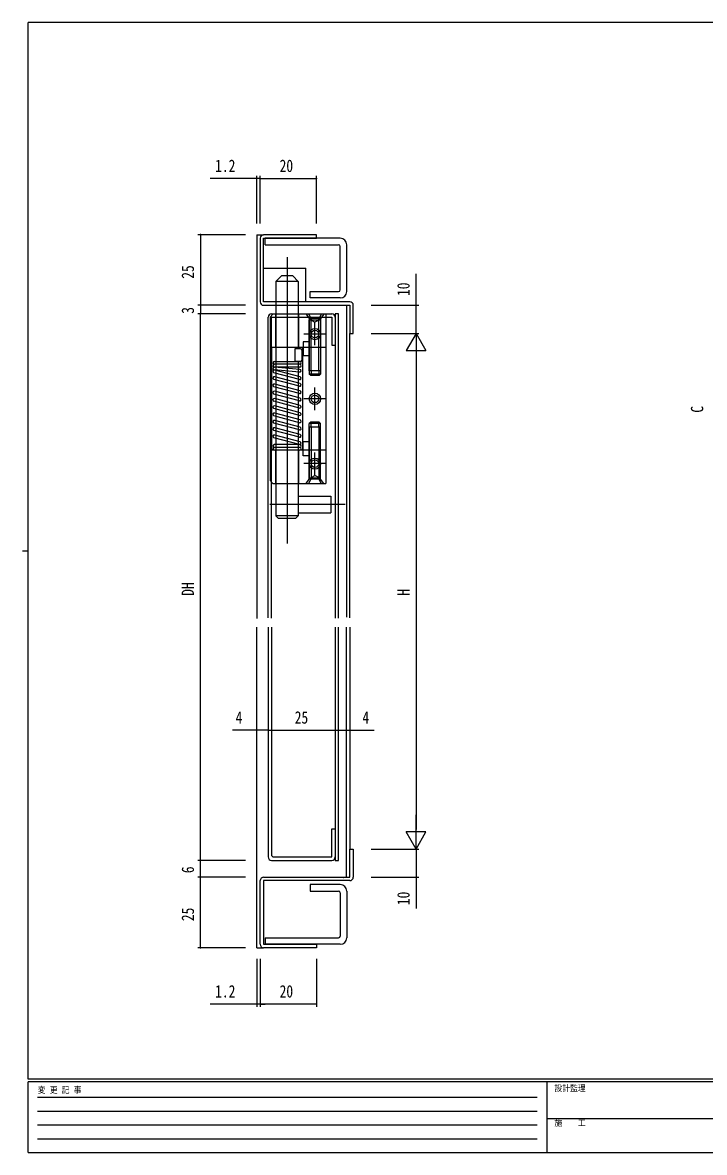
# Model space of a CAD drawing. Units: millimetres on the paper. Extents: x -283 to 283, y -202 to 202.
# Drawn here: x -283.4 to -41.5, y -201.5 to 199.5 of the extents above; entities that cross this region are included whole.
import ezdxf
from ezdxf.enums import TextEntityAlignment as Align

# ---------------------------------------------------------------- set-up
doc = ezdxf.new("R2010")
doc.units = ezdxf.units.MM
for name, color, linetype in [('0-2_YKK_11', 7, 'Continuous'), ('0-3_YKK_12', 2, 'Continuous'), ('0-4_YKK_13', 4, 'Continuous'), ('0-6_YKK_D', 6, 'Continuous'), ('0-7_YKK_ZWAK', 7, 'Continuous')]:
    doc.layers.add(name, color=color, linetype=linetype)
doc.styles.add('ＭＳ ゴシック', font='')
doc.styles.get('ＭＳ ゴシック').set_extended_font_data('MS Gothic')

msp = doc.modelspace()

# ---------------------------------------------------------------- linework, layer by layer
at = {"layer": '0-2_YKK_11'}
for p, q in [((-199.08, 122.959), (-199.08, 100.359)), ((-167.28, 98.659), (-167.28, 89.159)), ((-196.28, -11.787), (-196.28, 94.959)), ((-195.08, 96.159), (-173.68, 96.159)), ((-196.28, -15.089), (-196.28, -96.641)), ((-195.08, -15.089), (-195.08, -96.141)), ((-172.48, -15.089), (-172.48, -97.841)), ((-171.28, -97.841), (-171.28, -15.089)), ((-195.08, -97.841), (-173.68, -97.841)), ((-172.48, -97.841), (-171.28, -97.841)), ((-169.58, -104.041), (-169.68, -104.041)), ((-199.08, -127.641), (-199.08, -105.041))]:
    msp.add_line(p, q, dxfattribs=at)
for points in [[(-167.28, 100.359), (-197.88, 100.359), (-197.88, 122.959), (-179.08, 122.959), (-179.08, 124.159), (-197.88, 124.159)], [(-197.88, 99.159), (-167.28, 99.159), (-167.28, 89.159), (-166.08, 89.159), (-166.08, 99.159)], [(-195.08, -11.875), (-195.08, 94.959), (-173.68, 94.959), (-173.68, 84.959), (-172.48, 84.959)], [(-171.28, -11.856), (-171.28, 96.159), (-172.48, 96.159), (-172.48, -11.856)], [(-195.08, -96.141), (-194.58, -96.641), (-173.68, -96.641), (-173.68, -86.641), (-172.48, -86.641)], [(-197.88, -103.841), (-167.28, -103.841), (-167.28, -93.841), (-166.08, -93.841), (-166.08, -103.841)], [(-167.28, -105.041), (-197.88, -105.041), (-197.88, -127.641), (-179.08, -127.641), (-179.08, -128.841), (-197.88, -128.841)]]:
    msp.add_lwpolyline(points, dxfattribs=at)
for centre, start, end in [((-197.88, 122.959), 89.99998, 180.00002), ((-197.88, 100.359), 180.00002, 270), ((-167.28, 99.159), 0, 89.99998), ((-195.08, 94.959), 89.99998, 180.00002), ((-173.68, 94.959), 0, 89.99998), ((-195.08, -96.641), 180.00002, 270), ((-173.68, -96.641), 270, 0), ((-197.88, -105.041), 89.99998, 180.00002), ((-167.28, -103.841), 270, 0), ((-197.88, -127.641), 180.00002, 270)]:
    msp.add_arc(centre, 1.2, start, end, dxfattribs=at)
at = {"layer": '0-3_YKK_12'}
for p, q in [((-200.28, 124.159), (-200.28, -11.98)), ((-200.28, 124.159), (-197.88, 124.159)), ((-168.48, 99.159), (-168.48, -11.554)), ((-167.28, -11.767), (-167.28, 89.159)), ((-200.28, -128.841), (-200.28, -15.089)), ((-168.48, -103.841), (-168.48, -15.089)), ((-167.28, -15.089), (-167.28, -93.841)), ((-200.28, -128.841), (-197.88, -128.841))]:
    msp.add_line(p, q, dxfattribs=at)
at = {"layer": '0-4_YKK_13'}
for p, q in [((-197.38, 120.659), (-197.38, 122.959)), ((-170.68, 122.959), (-197.38, 122.959)), ((-197.38, 120.659), (-171.28, 120.659)), ((-168.38, 104.059), (-168.38, 120.659)), ((-189.58, 116.297), (-189.58, 14.603)), ((-170.68, 104.659), (-170.68, 120.059)), ((-197.88, 112.359), (-182.88, 112.359)), ((-182.88, 100.359), (-182.88, 112.359)), ((-191.58, 109.659), (-193.58, 107.659)), ((-187.58, 109.659), (-191.58, 109.659)), ((-193.58, 107.659), (-193.58, 95.959)), ((-185.58, 107.659), (-185.58, 95.959)), ((-181.38, 104.059), (-171.28, 104.059)), ((-181.38, 101.759), (-181.38, 104.059)), ((-170.68, 101.759), (-181.38, 101.759)), ((-194.58, 95.959), (-195.58, 94.959)), ((-195.58, 94.959), (-195.58, 36.959)), ((-175.78, 95.959), (-194.58, 95.959)), ((-193.68, 95.959), (-193.68, 84.209)), ((-185.58, 95.959), (-185.58, 83.709)), ((-185.48, 95.959), (-185.48, 84.209)), ((-182.78, 95.959), (-181.68, 94.459)), ((-181.88, 95.959), (-180.83, 93.806)), ((-181.023, 93.959), (-181.68, 94.459)), ((-177.68, 94.459), (-181.68, 94.459)), ((-181.68, 94.459), (-181.68, 74.709)), ((-181.68, 93.959), (-177.68, 93.959)), ((-181.68, 75.959), (-181.68, 93.959)), ((-181.023, 75.959), (-181.023, 93.959)), ((-180.83, 93.806), (-179.68, 93.194)), ((-178.53, 93.806), (-179.68, 93.194)), ((-179.68, 84.959), (-179.68, 92.959)), ((-177.48, 95.959), (-178.53, 93.806)), ((-178.337, 93.959), (-177.68, 94.459)), ((-178.337, 75.959), (-178.337, 93.959)), ((-176.58, 95.959), (-177.68, 94.459)), ((-177.68, 94.459), (-177.68, 74.709)), ((-177.68, 93.959), (-177.68, 75.959)), ((-175.78, 95.959), (-175.78, 35.959)), ((-175.68, 88.959), (-183.68, 88.959)), ((-181.73, 86.209), (-183.83, 86.209)), ((-183.83, 86.209), (-183.83, 81.209)), ((-181.73, 86.209), (-181.73, 81.209)), ((-175.78, 84.209), (-195.58, 84.209)), ((-195.08, 84.209), (-195.08, 47.709)), ((-186.83, 83.709), (-186.83, 79.209)), ((-184.83, 83.709), (-186.83, 83.709)), ((-184.33, 83.209), (-184.33, 79.709)), ((-184.08, 84.209), (-184.08, 47.709)), ((-181.73, 81.209), (-183.83, 81.209)), ((-185.124, 75.423), (-194.124, 76.21)), ((-194.08, 79.209), (-185.08, 79.209)), ((-185.08, 78.209), (-194.08, 78.209)), ((-185.08, 77.209), (-194.08, 77.209)), ((-185.036, 76.419), (-194.036, 77.207)), ((-184.951, 73.784), (-193.951, 76.195)), ((-184.83, 79.209), (-186.83, 79.209)), ((-185.58, 79.209), (-185.58, 35.959)), ((-185.209, 72.818), (-194.209, 75.229)), ((-185.209, 70.431), (-194.209, 72.843)), ((-184.951, 71.397), (-193.951, 73.809)), ((-177.68, 75.959), (-181.68, 75.959)), ((-181.18, 74.209), (-181.68, 74.709)), ((-177.68, 74.709), (-181.68, 74.709)), ((-178.18, 74.209), (-181.18, 74.209)), ((-181.025, 75.959), (-181.025, 74.709)), ((-178.335, 75.959), (-178.335, 74.709)), ((-178.18, 74.209), (-177.68, 74.709)), ((-185.209, 67.843), (-194.209, 70.254)), ((-184.951, 68.809), (-193.951, 71.22)), ((-184.951, 66.221), (-193.951, 68.632)), ((-179.68, 61.959), (-179.68, 69.959)), ((-185.209, 65.255), (-194.209, 67.666)), ((-185.209, 62.667), (-194.209, 65.078)), ((-184.951, 63.632), (-193.951, 66.044)), ((-175.68, 65.959), (-183.68, 65.959)), ((-185.209, 60.078), (-194.209, 62.49)), ((-184.951, 61.044), (-193.951, 63.456)), ((-184.951, 58.456), (-193.951, 60.868)), ((-185.209, 57.49), (-194.209, 59.902)), ((-185.209, 54.902), (-194.209, 57.314)), ((-184.951, 55.868), (-193.951, 58.279)), ((-181.18, 57.709), (-181.68, 57.209)), ((-177.68, 57.209), (-181.68, 57.209)), ((-181.68, 37.459), (-181.68, 57.209)), ((-178.18, 57.709), (-181.18, 57.709)), ((-181.025, 55.959), (-181.025, 57.209)), ((-178.335, 55.959), (-178.335, 57.209)), ((-178.18, 57.709), (-177.68, 57.209)), ((-177.68, 37.459), (-177.68, 57.209)), ((-185.209, 52.314), (-194.209, 54.725)), ((-185.209, 49.726), (-194.209, 52.137)), ((-184.951, 53.28), (-193.951, 55.691)), ((-184.951, 50.692), (-193.951, 53.103)), ((-181.68, 55.959), (-181.68, 37.959)), ((-177.68, 55.959), (-181.68, 55.959)), ((-181.023, 55.959), (-181.023, 37.959)), ((-178.337, 55.959), (-178.337, 37.959)), ((-177.68, 37.959), (-177.68, 55.959)), ((-185.08, 49.709), (-194.08, 49.709)), ((-185.08, 48.709), (-194.08, 48.709)), ((-183.83, 45.709), (-183.83, 50.709)), ((-181.73, 50.709), (-183.83, 50.709)), ((-181.73, 45.709), (-181.73, 50.709)), ((-175.78, 47.709), (-195.58, 47.709)), ((-193.68, 47.709), (-193.68, 35.959)), ((-185.48, 47.709), (-185.48, 35.959)), ((-181.73, 45.709), (-183.83, 45.709)), ((-179.68, 38.959), (-179.68, 46.959)), ((-175.68, 42.959), (-183.68, 42.959)), ((-194.58, 35.959), (-195.58, 36.959)), ((-182.78, 35.959), (-181.68, 37.459)), ((-181.88, 35.959), (-180.83, 38.111)), ((-181.68, 37.959), (-177.68, 37.959)), ((-181.023, 37.959), (-181.68, 37.459)), ((-177.68, 37.459), (-181.68, 37.459)), ((-180.83, 38.111), (-179.68, 38.723)), ((-178.53, 38.111), (-179.68, 38.723)), ((-177.48, 35.959), (-178.53, 38.111)), ((-178.337, 37.959), (-177.68, 37.459)), ((-176.58, 35.959), (-177.68, 37.459)), ((-194.58, 35.959), (-175.78, 35.959)), ((-185.58, 35.959), (-185.58, 24.459)), ((-168.983, 28.459), (-195.678, 28.459)), ((-185.58, 31.459), (-174, 31.459)), ((-174, 31.459), (-174, 25.459)), ((-192.58, 23.459), (-193.58, 24.459)), ((-185.58, 24.459), (-193.58, 24.459)), ((-186.58, 23.459), (-185.58, 24.459)), ((-185.58, 25.459), (-174, 25.459)), ((-186.58, 23.459), (-192.58, 23.459)), ((-181.38, -106.441), (-181.38, -108.741)), ((-170.68, -106.441), (-181.38, -106.441)), ((-181.38, -108.741), (-171.28, -108.741)), ((-170.68, -109.341), (-170.68, -124.741)), ((-168.38, -108.741), (-168.38, -125.341)), ((-197.38, -125.341), (-197.38, -127.641)), ((-197.38, -125.341), (-171.28, -125.341)), ((-170.68, -127.641), (-197.38, -127.641))]:
    msp.add_line(p, q, dxfattribs=at)
for points in [[(-187.58, 109.659), (-185.58, 107.659), (-193.58, 107.659)], [(-193.58, 95.959), (-193.58, 35.959), (-193.58, 24.459)]]:
    msp.add_lwpolyline(points, dxfattribs=at)
for centre, radius in [((-179.68, 88.959), 2), ((-179.68, 88.959), 1.345), ((-179.68, 65.959), 2), ((-179.68, 65.959), 1.345), ((-179.68, 42.959), 2), ((-179.68, 42.959), 1.345)]:
    msp.add_circle(centre, radius, dxfattribs=at)
for centre, radius, start, end in [((-171.28, 120.059), 0.6, 0, 90), ((-170.68, 120.659), 2.3, 0, 90), ((-171.28, 104.659), 0.6, 270, 0), ((-170.68, 104.059), 2.3, 270, 0), ((-184.83, 83.209), 0.5, 0, 90), ((-194.08, 78.709), 0.5, 90, 270), ((-194.08, 77.709), 0.5, 90, 270), ((-194.08, 76.709), 0.5, 85, 265), ((-194.08, 75.712), 0.5, 75, 255), ((-185.08, 75.921), 0.5, 265, 85), ((-185.08, 78.709), 0.5, 270, 90), ((-185.08, 77.709), 0.5, 270, 90), ((-184.83, 79.709), 0.5, 270, 0), ((-194.08, 73.326), 0.5, 75, 255), ((-185.08, 73.301), 0.5, 255, 75), ((-194.08, 70.737), 0.5, 75, 255), ((-194.08, 68.149), 0.5, 75, 255), ((-185.08, 70.914), 0.5, 255, 75), ((-185.08, 68.326), 0.5, 255, 75), ((-194.08, 65.561), 0.5, 75, 255), ((-194.08, 65.561), 0.5, 75, 255), ((-185.08, 65.738), 0.5, 255, 75), ((-194.08, 62.973), 0.5, 75, 255), ((-194.08, 60.385), 0.5, 75, 255), ((-185.08, 63.149), 0.5, 255, 75), ((-185.08, 60.561), 0.5, 255, 75), ((-194.08, 57.796), 0.5, 75, 255), ((-185.08, 57.973), 0.5, 255, 75), ((-194.08, 55.208), 0.5, 75, 255), ((-194.08, 52.62), 0.5, 75, 255), ((-185.08, 55.385), 0.5, 255, 75), ((-185.08, 52.797), 0.5, 255, 75), ((-194.08, 49.209), 0.5, 90, 270), ((-194.08, 48.209), 0.5, 90, 270), ((-185.08, 50.209), 0.5, 255, 75), ((-185.08, 49.209), 0.5, 270, 90), ((-185.08, 48.209), 0.5, 270, 90), ((-170.68, -108.741), 2.3, 0, 90), ((-171.28, -109.341), 0.6, 0, 90), ((-171.28, -124.741), 0.6, 270, 0), ((-170.68, -125.341), 2.3, 270, 0)]:
    msp.add_arc(centre, radius, start, end, dxfattribs=at)
at = {"layer": '0-6_YKK_D'}
for p, q in [((-200.28, 128.159), (-200.28, 145.159)), ((-199.08, 128.159), (-199.08, 145.159)), ((-199.08, 130.479), (-199.08, 145.159)), ((-179.08, 128.159), (-179.08, 145.159)), ((-199.08, 144.159), (-179.08, 144.159)), ((-199.08, 144.159), (-197.38, 144.159)), ((-204.28, 124.159), (-221.28, 124.159)), ((-220.28, 124.159), (-220.28, 99.159)), ((-143.78, 99.159), (-143.78, 110.279)), ((-204.28, 99.159), (-221.28, 99.159)), ((-207.306, 99.159), (-221.28, 99.159)), ((-220.28, 99.159), (-220.28, 96.159)), ((-159.78, 99.159), (-142.78, 99.159)), ((-143.78, 89.159), (-143.78, 99.159)), ((-204.28, 96.159), (-221.28, 96.159)), ((-220.28, -97.841), (-220.28, 96.159)), ((-159.78, 89.159), (-142.78, 89.159)), ((-159.78, 89.159), (-142.78, 89.159)), ((-143.78, 89.159), (-147.28, 83.096)), ((-143.78, 89.159), (-143.78, 77.034)), ((-143.78, 89.159), (-140.28, 83.096)), ((-147.28, 83.096), (-140.28, 83.096)), ((-143.78, 82.159), (-143.78, -86.841)), ((-200.28, -51.641), (-208.88, -51.641)), ((-196.28, -51.641), (-200.28, -51.641)), ((-196.28, -51.641), (-171.28, -51.641)), ((-171.28, -51.641), (-167.28, -51.641)), ((-167.28, -51.641), (-158.68, -51.641)), ((-143.78, -93.841), (-143.78, -81.717)), ((-140.28, -87.779), (-147.28, -87.779)), ((-143.78, -93.841), (-147.28, -87.779)), ((-143.78, -93.841), (-140.28, -87.779)), ((-159.78, -93.841), (-142.78, -93.841)), ((-159.78, -93.841), (-142.78, -93.841)), ((-143.78, -93.841), (-143.78, -103.841)), ((-204.28, -97.841), (-221.28, -97.841)), ((-220.28, -103.841), (-220.28, -97.841)), ((-207.649, -103.841), (-221.28, -103.841)), ((-204.28, -103.841), (-221.28, -103.841)), ((-220.28, -128.841), (-220.28, -103.841)), ((-159.78, -103.841), (-142.78, -103.841)), ((-143.78, -103.841), (-143.78, -114.961)), ((-204.28, -128.841), (-221.28, -128.841)), ((-200.28, -132.841), (-200.28, -149.841)), ((-199.08, -132.841), (-199.08, -149.841)), ((-179.08, -132.841), (-179.08, -149.841)), ((-179.08, -148.841), (-199.08, -148.841)), ((-199.08, -148.841), (-197.38, -148.841))]:
    msp.add_line(p, q, dxfattribs=at)
for points in [[(-199.08, 144.159), (-200.28, 144.159), (-216.88, 144.159)], [(-199.08, -148.841), (-200.28, -148.841), (-216.88, -148.841)]]:
    msp.add_lwpolyline(points, dxfattribs=at)
for centre, start, end in [((-200.28, 144.159), 0, 180), ((-200.28, 144.159), 180, 0), ((-199.08, 144.159), 0, 180), ((-199.08, 144.159), 0, 180), ((-199.08, 144.159), 180, 0), ((-199.08, 144.159), 180, 0), ((-179.08, 144.159), 0, 180), ((-179.08, 144.159), 180, 0), ((-220.28, 124.159), 90, 270), ((-220.28, 124.159), 270, 90), ((-220.28, 99.159), 90, 270), ((-220.28, 99.159), 90, 270), ((-220.28, 96.159), 90, 270), ((-220.28, 96.159), 90, 270), ((-220.28, 99.159), 270, 90), ((-220.28, 99.159), 270, 90), ((-220.28, 96.159), 270, 90), ((-220.28, 96.159), 270, 90), ((-143.78, 99.159), 90, 270), ((-143.78, 99.159), 270, 90), ((-200.28, -51.641), 0, 180), ((-200.28, -51.641), 180, 0), ((-196.28, -51.641), 0, 180), ((-196.28, -51.641), 0, 180), ((-196.28, -51.641), 180, 0), ((-196.28, -51.641), 180, 0), ((-171.28, -51.641), 0, 180), ((-171.28, -51.641), 0, 180), ((-171.28, -51.641), 180, 0), ((-171.28, -51.641), 180, 0), ((-167.28, -51.641), 0, 180), ((-167.28, -51.641), 180, 0), ((-220.28, -97.841), 90, 270), ((-220.28, -97.841), 90, 270), ((-220.28, -97.841), 270, 90), ((-220.28, -97.841), 270, 90), ((-220.28, -103.841), 90, 270), ((-220.28, -103.841), 90, 270), ((-220.28, -103.841), 270, 90), ((-220.28, -103.841), 270, 90), ((-143.78, -103.841), 90, 270), ((-143.78, -103.841), 270, 90), ((-220.28, -128.841), 90, 270), ((-220.28, -128.841), 270, 90), ((-200.28, -148.841), 0, 180), ((-200.28, -148.841), 180, 0), ((-199.08, -148.841), 0, 180), ((-199.08, -148.841), 0, 180), ((-199.08, -148.841), 180, 0), ((-199.08, -148.841), 180, 0), ((-179.08, -148.841), 0, 180), ((-179.08, -148.841), 180, 0)]:
    msp.add_arc(centre, 0.106, start, end, dxfattribs=at)
at = {"layer": '0-7_YKK_ZWAK'}
for p, q in [((268.6, 199.5), (-281.4, 199.5)), ((-281.4, -175.5), (-281.4, 199.5)), ((-283.4, 12), (-281.4, 12)), ((268.6, -175.5), (-281.4, -175.5)), ((241.6, -176.5), (-281.4, -176.5)), ((-281.4, -201.5), (-281.4, -176.5)), ((-97.4, -176.5), (-97.4, -201.5)), ((-278.115, -181.866), (-100.835, -181.866)), ((-278.115, -186.815), (-100.835, -186.815)), ((-278.115, -191.764), (-100.835, -191.764)), ((-97.4, -189.499), (-5.4, -189.499)), ((-278.115, -196.713), (-100.835, -196.713)), ((-281.4, -201.5), (241.6, -201.5))]:
    msp.add_line(p, q, dxfattribs=at)

# ---------------------------------------------------------------- texts
at = {"layer": '0-6_YKK_D', "style": 'ＭＳ ゴシック', "width": 0.8}
for s, p in [('1.2', (-215.092, 145.159)), ('20', (-192.223, 145.159)), ('4', (-207.827, -50.641)), ('25', (-186.862, -50.641)), ('4', (-162.827, -50.641)), ('1.2', (-215.092, -147.841)), ('20', (-192.223, -147.841))]:
    msp.add_text(s, height=4.399, dxfattribs=at).set_placement(p, align=Align.BOTTOM_LEFT)
for s, p in [('25', (-221.28, 108.576)), ('10', (-144.78, 102.457)), ('3', (-221.28, 96.148)), ('C', (-40.579, 61.042)), ('DH', (-221.28, -3.948)), ('H', (-144.78, -3.889)), ('6', (-221.28, -102.401)), ('10', (-144.78, -113.743)), ('25', (-221.28, -119.424))]:
    msp.add_text(s, height=4.399, rotation=90, dxfattribs=at).set_placement(p, align=Align.BOTTOM_LEFT)
at = {"layer": '0-7_YKK_ZWAK', "style": 'ＭＳ ゴシック', "width": 0.9}
for s, p in [('変 更 記 事', (-278.033, -181.105)), ('設計監理', (-94.708, -180.452)), ('施\u3000\u3000工', (-94.708, -192.824))]:
    msp.add_text(s, height=2.199, dxfattribs=at).set_placement(p, align=Align.BOTTOM_LEFT)

doc.saveas('drawing.dxf')
